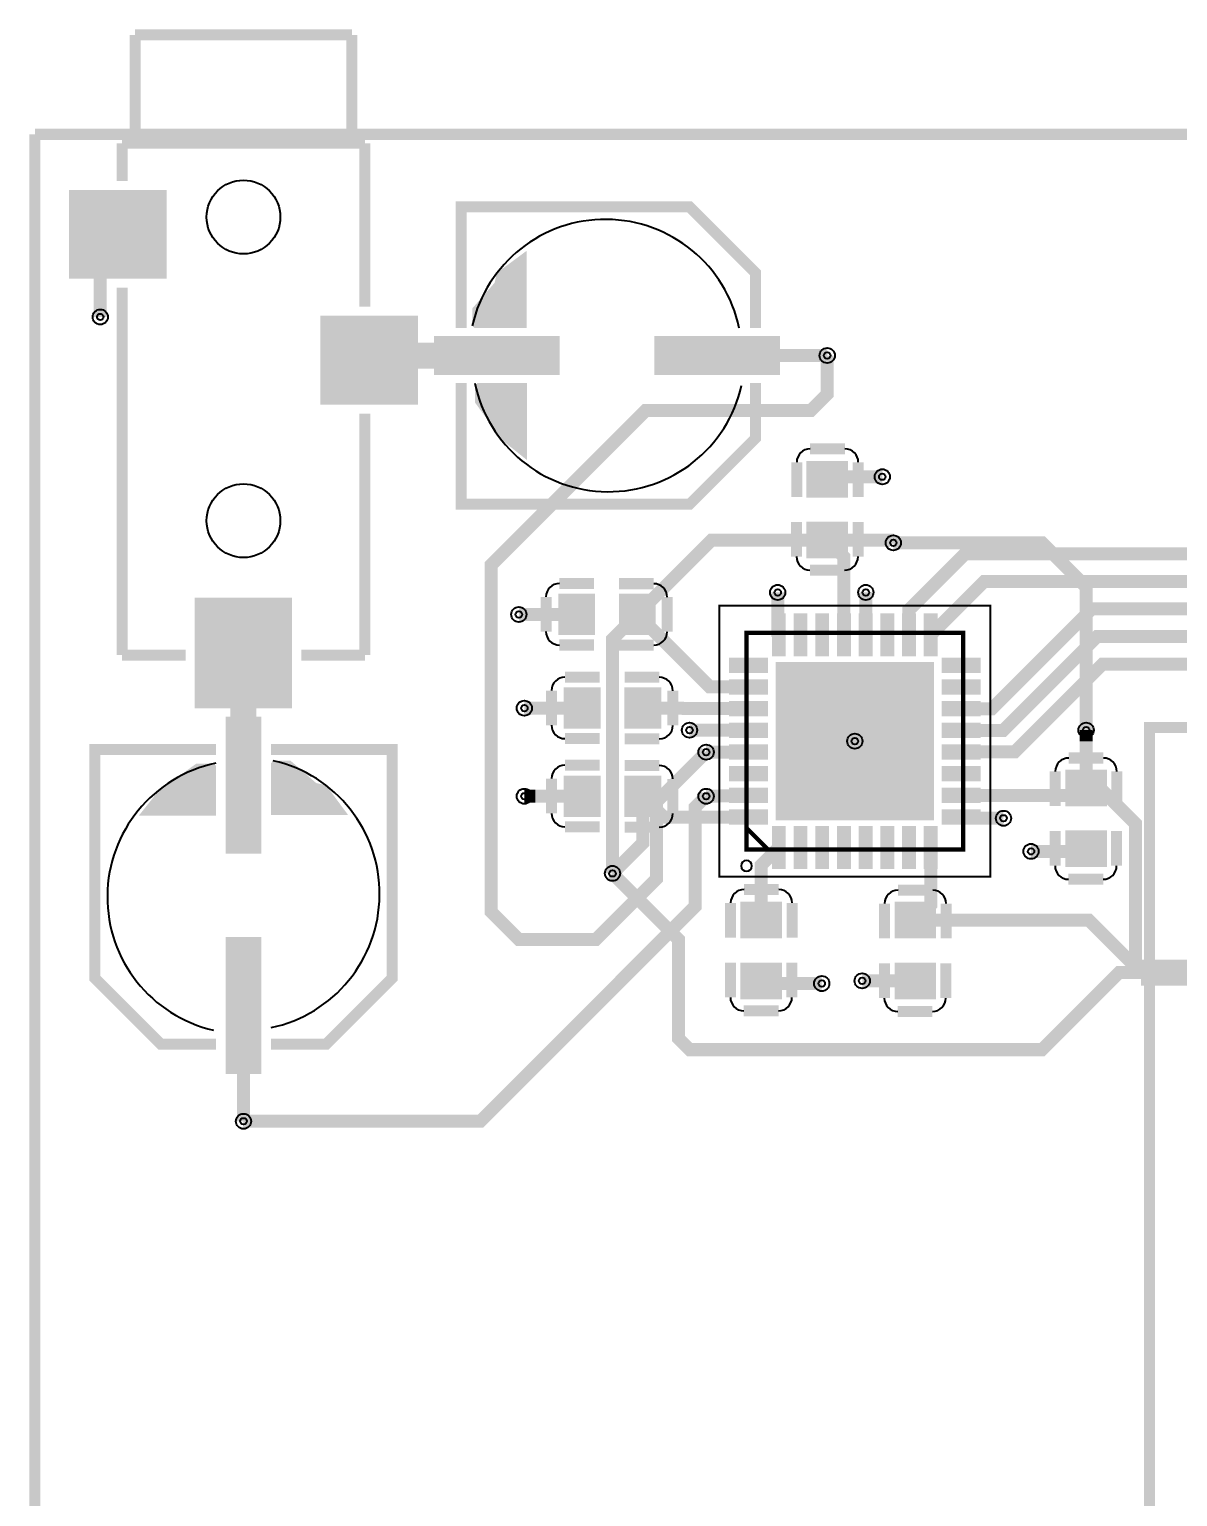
# Model space of a CAD drawing. Header units: millimetres. Extents: x 7 to 107, y -6 to 102.
# Drawn here: x 6.87 to 33.35, y 62.59 to 96.42 of the extents above; entities that cross this region are included whole.
import ezdxf

# ---------------------------------------------------------------- set-up
doc = ezdxf.new("R2010")
doc.units = ezdxf.units.MM
for name, color, linetype, true_color in [('BoardOutLine', 7, 'Continuous', 0xff00ff), ('BottomLayer', 7, 'Continuous', 0x0000ff), ('BottomSilkLayer', 7, 'Continuous', 0x66cc33), ('Document', 7, 'Continuous', 0xffffff), ('Hole', 7, 'Continuous', 0x222222), ('Multi-Layer', 7, 'Continuous', 0xc0c0c0), ('TopLayer', 7, 'Continuous', 0xff0000), ('TopPasteMaskLayer', 7, 'Continuous', 0x808080), ('TopSilkLayer', 7, 'Continuous', 0xffcc00), ('TopSolderMaskLayer', 7, 'Continuous', 0x800080)]:
    doc.layers.add(name, color=color, linetype=linetype, true_color=true_color)

msp = doc.modelspace()

# ---------------------------------------------------------------- hatches: boundary and pattern name
at = {"layer": 'TopLayer'}
for points in [[(10.011, 92.693), (10.011, 90.693), (7.811, 90.693), (7.811, 92.693)], [(15.811, 89.793), (15.811, 87.793), (13.611, 87.793), (13.611, 89.793)], [(16.253, 89.3), (19.053, 89.3), (19.053, 88.5), (16.253, 88.5)], [(21.333, 89.3), (24.133, 89.3), (24.133, 88.5), (21.333, 88.5)], [(25.723, 86.444), (25.723, 85.644), (24.823, 85.644), (24.823, 86.444)], [(25.723, 85.044), (25.723, 84.244), (24.823, 84.244), (24.823, 85.044)], [(12.911, 83.293), (12.911, 80.793), (10.711, 80.793), (10.711, 83.293)], [(19.093, 83.381), (19.893, 83.381), (19.893, 82.481), (19.093, 82.481)], [(20.493, 83.381), (21.293, 83.381), (21.293, 82.481), (20.493, 82.481)], [(24.008, 82.035), (24.008, 82.885), (24.308, 82.885), (24.308, 82.035)], [(24.508, 82.035), (24.508, 82.885), (24.808, 82.885), (24.808, 82.035)], [(25.008, 82.035), (25.008, 82.885), (25.308, 82.885), (25.308, 82.035)], [(25.508, 82.035), (25.508, 82.885), (25.808, 82.885), (25.808, 82.035)], [(26.008, 82.035), (26.008, 82.885), (26.308, 82.885), (26.308, 82.035)], [(26.508, 82.035), (26.508, 82.885), (26.808, 82.885), (26.808, 82.035)], [(27.008, 82.035), (27.008, 82.885), (27.308, 82.885), (27.308, 82.035)], [(27.508, 82.035), (27.508, 82.885), (27.808, 82.885), (27.808, 82.035)], [(23.883, 81.61), (23.033, 81.61), (23.033, 81.91), (23.883, 81.91)], [(28.783, 81.61), (27.933, 81.61), (27.933, 81.91), (28.783, 81.91)], [(27.708, 78.21), (24.108, 78.21), (24.108, 81.81), (27.708, 81.81)], [(19.22, 81.222), (20.02, 81.222), (20.02, 80.322), (19.22, 80.322)], [(20.62, 81.222), (21.42, 81.222), (21.42, 80.322), (20.62, 80.322)], [(23.883, 81.11), (23.033, 81.11), (23.033, 81.41), (23.883, 81.41)], [(28.783, 81.11), (27.933, 81.11), (27.933, 81.41), (28.783, 81.41)], [(23.883, 80.61), (23.033, 80.61), (23.033, 80.91), (23.883, 80.91)], [(28.783, 80.61), (27.933, 80.61), (27.933, 80.91), (28.783, 80.91)], [(12.211, 80.394), (12.211, 77.594), (11.411, 77.594), (11.411, 80.394)], [(23.883, 80.11), (23.033, 80.11), (23.033, 80.41), (23.883, 80.41)], [(28.783, 80.11), (27.933, 80.11), (27.933, 80.41), (28.783, 80.41)], [(23.883, 79.61), (23.033, 79.61), (23.033, 79.91), (23.883, 79.91)], [(28.783, 79.61), (27.933, 79.61), (27.933, 79.91), (28.783, 79.91)], [(19.22, 79.19), (20.02, 79.19), (20.02, 78.29), (19.22, 78.29)], [(20.62, 79.19), (21.42, 79.19), (21.42, 78.29), (20.62, 78.29)], [(23.883, 79.11), (23.033, 79.11), (23.033, 79.41), (23.883, 79.41)], [(28.783, 79.11), (27.933, 79.11), (27.933, 79.41), (28.783, 79.41)], [(30.792, 78.532), (30.792, 79.332), (31.692, 79.332), (31.692, 78.532)], [(23.883, 78.61), (23.033, 78.61), (23.033, 78.91), (23.883, 78.91)], [(28.783, 78.61), (27.933, 78.61), (27.933, 78.91), (28.783, 78.91)], [(23.883, 78.11), (23.033, 78.11), (23.033, 78.41), (23.883, 78.41)], [(28.783, 78.11), (27.933, 78.11), (27.933, 78.41), (28.783, 78.41)], [(24.008, 77.135), (24.008, 77.985), (24.308, 77.985), (24.308, 77.135)], [(24.508, 77.135), (24.508, 77.985), (24.808, 77.985), (24.808, 77.135)], [(25.008, 77.135), (25.008, 77.985), (25.308, 77.985), (25.308, 77.135)], [(25.508, 77.135), (25.508, 77.985), (25.808, 77.985), (25.808, 77.135)], [(26.008, 77.135), (26.008, 77.985), (26.308, 77.985), (26.308, 77.135)], [(26.508, 77.135), (26.508, 77.985), (26.808, 77.985), (26.808, 77.135)], [(27.008, 77.135), (27.008, 77.985), (27.308, 77.985), (27.308, 77.135)], [(27.508, 77.135), (27.508, 77.985), (27.808, 77.985), (27.808, 77.135)], [(30.792, 77.132), (30.792, 77.932), (31.692, 77.932), (31.692, 77.132)], [(24.199, 76.284), (24.199, 75.484), (23.299, 75.484), (23.299, 76.284)], [(26.855, 75.484), (26.855, 76.284), (27.755, 76.284), (27.755, 75.484)], [(12.211, 75.314), (12.211, 72.514), (11.411, 72.514), (11.411, 75.314)], [(24.199, 74.884), (24.199, 74.084), (23.299, 74.084), (23.299, 74.884)], [(26.855, 74.084), (26.855, 74.884), (27.755, 74.884), (27.755, 74.084)]]:
    msp.add_hatch(color=256, dxfattribs=at).paths.add_polyline_path(points)
at = {"layer": 'TopPasteMaskLayer'}
for points in [[(10.011, 92.693), (10.011, 90.693), (7.811, 90.693), (7.811, 92.693)], [(15.811, 89.793), (15.811, 87.793), (13.611, 87.793), (13.611, 89.793)], [(16.253, 89.3), (19.053, 89.3), (19.053, 88.5), (16.253, 88.5)], [(21.333, 89.3), (24.133, 89.3), (24.133, 88.5), (21.333, 88.5)], [(25.723, 86.444), (25.723, 85.644), (24.823, 85.644), (24.823, 86.444)], [(25.723, 85.044), (25.723, 84.244), (24.823, 84.244), (24.823, 85.044)], [(12.911, 83.293), (12.911, 80.793), (10.711, 80.793), (10.711, 83.293)], [(19.093, 83.381), (19.893, 83.381), (19.893, 82.481), (19.093, 82.481)], [(20.493, 83.381), (21.293, 83.381), (21.293, 82.481), (20.493, 82.481)], [(24.008, 82.035), (24.008, 82.885), (24.308, 82.885), (24.308, 82.035)], [(24.508, 82.035), (24.508, 82.885), (24.808, 82.885), (24.808, 82.035)], [(25.008, 82.035), (25.008, 82.885), (25.308, 82.885), (25.308, 82.035)], [(25.508, 82.035), (25.508, 82.885), (25.808, 82.885), (25.808, 82.035)], [(26.008, 82.035), (26.008, 82.885), (26.308, 82.885), (26.308, 82.035)], [(26.508, 82.035), (26.508, 82.885), (26.808, 82.885), (26.808, 82.035)], [(27.008, 82.035), (27.008, 82.885), (27.308, 82.885), (27.308, 82.035)], [(27.508, 82.035), (27.508, 82.885), (27.808, 82.885), (27.808, 82.035)], [(23.883, 81.61), (23.033, 81.61), (23.033, 81.91), (23.883, 81.91)], [(28.783, 81.61), (27.933, 81.61), (27.933, 81.91), (28.783, 81.91)], [(27.708, 78.21), (24.108, 78.21), (24.108, 81.81), (27.708, 81.81)], [(19.22, 81.222), (20.02, 81.222), (20.02, 80.322), (19.22, 80.322)], [(20.62, 81.222), (21.42, 81.222), (21.42, 80.322), (20.62, 80.322)], [(23.883, 81.11), (23.033, 81.11), (23.033, 81.41), (23.883, 81.41)], [(28.783, 81.11), (27.933, 81.11), (27.933, 81.41), (28.783, 81.41)], [(23.883, 80.61), (23.033, 80.61), (23.033, 80.91), (23.883, 80.91)], [(28.783, 80.61), (27.933, 80.61), (27.933, 80.91), (28.783, 80.91)], [(12.211, 80.394), (12.211, 77.594), (11.411, 77.594), (11.411, 80.394)], [(23.883, 80.11), (23.033, 80.11), (23.033, 80.41), (23.883, 80.41)], [(28.783, 80.11), (27.933, 80.11), (27.933, 80.41), (28.783, 80.41)], [(23.883, 79.61), (23.033, 79.61), (23.033, 79.91), (23.883, 79.91)], [(28.783, 79.61), (27.933, 79.61), (27.933, 79.91), (28.783, 79.91)], [(19.22, 79.19), (20.02, 79.19), (20.02, 78.29), (19.22, 78.29)], [(20.62, 79.19), (21.42, 79.19), (21.42, 78.29), (20.62, 78.29)], [(23.883, 79.11), (23.033, 79.11), (23.033, 79.41), (23.883, 79.41)], [(28.783, 79.11), (27.933, 79.11), (27.933, 79.41), (28.783, 79.41)], [(30.792, 78.532), (30.792, 79.332), (31.692, 79.332), (31.692, 78.532)], [(23.883, 78.61), (23.033, 78.61), (23.033, 78.91), (23.883, 78.91)], [(28.783, 78.61), (27.933, 78.61), (27.933, 78.91), (28.783, 78.91)], [(23.883, 78.11), (23.033, 78.11), (23.033, 78.41), (23.883, 78.41)], [(28.783, 78.11), (27.933, 78.11), (27.933, 78.41), (28.783, 78.41)], [(24.008, 77.135), (24.008, 77.985), (24.308, 77.985), (24.308, 77.135)], [(24.508, 77.135), (24.508, 77.985), (24.808, 77.985), (24.808, 77.135)], [(25.008, 77.135), (25.008, 77.985), (25.308, 77.985), (25.308, 77.135)], [(25.508, 77.135), (25.508, 77.985), (25.808, 77.985), (25.808, 77.135)], [(26.008, 77.135), (26.008, 77.985), (26.308, 77.985), (26.308, 77.135)], [(26.508, 77.135), (26.508, 77.985), (26.808, 77.985), (26.808, 77.135)], [(27.008, 77.135), (27.008, 77.985), (27.308, 77.985), (27.308, 77.135)], [(27.508, 77.135), (27.508, 77.985), (27.808, 77.985), (27.808, 77.135)], [(30.792, 77.132), (30.792, 77.932), (31.692, 77.932), (31.692, 77.132)], [(24.199, 76.284), (24.199, 75.484), (23.299, 75.484), (23.299, 76.284)], [(26.855, 75.484), (26.855, 76.284), (27.755, 76.284), (27.755, 75.484)], [(12.211, 75.314), (12.211, 72.514), (11.411, 72.514), (11.411, 75.314)], [(24.199, 74.884), (24.199, 74.084), (23.299, 74.084), (23.299, 74.884)], [(26.855, 74.084), (26.855, 74.884), (27.755, 74.884), (27.755, 74.084)]]:
    msp.add_hatch(color=256, dxfattribs=at).paths.add_polyline_path(points)
at = {"layer": 'TopSilkLayer'}
for points in [[(18.339, 91.313), (18.339, 89.535), (17.142, 89.535), (17.087, 89.59), (17.087, 89.985), (17.602, 90.577), (17.653, 90.805)], [(18.353, 86.487), (18.353, 88.265), (17.207, 88.265), (17.152, 88.211), (17.152, 87.815), (17.653, 87.122), (17.718, 86.995)], [(9.398, 78.294), (11.176, 78.294), (11.176, 79.44), (11.122, 79.495), (10.726, 79.495), (10.033, 78.994), (9.906, 78.929)], [(14.224, 78.308), (12.446, 78.308), (12.446, 79.506), (12.5, 79.56), (12.896, 79.56), (13.487, 79.045), (13.716, 78.994)]]:
    msp.add_hatch(color=256, dxfattribs=at).paths.add_polyline_path(points)
at = {"layer": 'TopSolderMaskLayer'}
for points in [[(10.039, 92.716), (10.039, 90.67), (7.784, 90.67), (7.784, 92.716)], [(15.839, 89.816), (15.839, 87.77), (13.584, 87.77), (13.584, 89.816)], [(16.202, 89.351), (19.104, 89.351), (19.104, 88.449), (16.202, 88.449)], [(21.282, 89.351), (24.184, 89.351), (24.184, 88.449), (21.282, 88.449)], [(25.752, 86.467), (25.752, 85.622), (24.794, 85.622), (24.794, 86.467)], [(25.752, 85.067), (25.752, 84.222), (24.794, 84.222), (24.794, 85.067)], [(12.933, 83.322), (12.933, 80.765), (10.689, 80.765), (10.689, 83.322)], [(19.068, 83.407), (19.918, 83.407), (19.918, 82.456), (19.068, 82.456)], [(20.468, 83.407), (21.318, 83.407), (21.318, 82.456), (20.468, 82.456)], [(23.999, 81.963), (23.999, 82.957), (24.317, 82.957), (24.317, 81.963)], [(24.499, 81.963), (24.499, 82.957), (24.817, 82.957), (24.817, 81.963)], [(24.999, 81.963), (24.999, 82.957), (25.317, 82.957), (25.317, 81.963)], [(25.499, 81.963), (25.499, 82.957), (25.817, 82.957), (25.817, 81.963)], [(25.999, 81.963), (25.999, 82.957), (26.317, 82.957), (26.317, 81.963)], [(26.499, 81.963), (26.499, 82.957), (26.817, 82.957), (26.817, 81.963)], [(26.999, 81.963), (26.999, 82.957), (27.317, 82.957), (27.317, 81.963)], [(27.499, 81.963), (27.499, 82.957), (27.817, 82.957), (27.817, 81.963)], [(23.908, 81.585), (23.008, 81.585), (23.008, 81.936), (23.908, 81.936)], [(28.808, 81.585), (27.908, 81.585), (27.908, 81.936), (28.808, 81.936)], [(27.733, 78.185), (24.083, 78.185), (24.083, 81.836), (27.733, 81.836)], [(19.195, 81.248), (20.045, 81.248), (20.045, 80.297), (19.195, 80.297)], [(20.595, 81.248), (21.445, 81.248), (21.445, 80.297), (20.595, 80.297)], [(23.908, 81.085), (23.008, 81.085), (23.008, 81.435), (23.908, 81.435)], [(28.808, 81.085), (27.908, 81.085), (27.908, 81.435), (28.808, 81.435)], [(23.908, 80.585), (23.008, 80.585), (23.008, 80.936), (23.908, 80.936)], [(28.808, 80.585), (27.908, 80.585), (27.908, 80.936), (28.808, 80.936)], [(12.226, 80.572), (12.226, 77.416), (11.397, 77.416), (11.397, 80.572)], [(23.908, 80.085), (23.008, 80.085), (23.008, 80.435), (23.908, 80.435)], [(28.808, 80.085), (27.908, 80.085), (27.908, 80.435), (28.808, 80.435)], [(23.908, 79.585), (23.008, 79.585), (23.008, 79.936), (23.908, 79.936)], [(28.808, 79.585), (27.908, 79.585), (27.908, 79.936), (28.808, 79.936)], [(19.195, 79.216), (20.045, 79.216), (20.045, 78.265), (19.195, 78.265)], [(20.595, 79.216), (21.445, 79.216), (21.445, 78.265), (20.595, 78.265)], [(23.908, 79.085), (23.008, 79.085), (23.008, 79.435), (23.908, 79.435)], [(28.808, 79.085), (27.908, 79.085), (27.908, 79.435), (28.808, 79.435)], [(30.763, 78.51), (30.763, 79.355), (31.721, 79.355), (31.721, 78.51)], [(23.908, 78.585), (23.008, 78.585), (23.008, 78.936), (23.908, 78.936)], [(28.808, 78.585), (27.908, 78.585), (27.908, 78.936), (28.808, 78.936)], [(23.908, 78.085), (23.008, 78.085), (23.008, 78.435), (23.908, 78.435)], [(28.808, 78.085), (27.908, 78.085), (27.908, 78.435), (28.808, 78.435)], [(23.999, 77.063), (23.999, 78.057), (24.317, 78.057), (24.317, 77.063)], [(24.499, 77.063), (24.499, 78.057), (24.817, 78.057), (24.817, 77.063)], [(24.999, 77.063), (24.999, 78.057), (25.317, 78.057), (25.317, 77.063)], [(25.499, 77.063), (25.499, 78.057), (25.817, 78.057), (25.817, 77.063)], [(25.999, 77.063), (25.999, 78.057), (26.317, 78.057), (26.317, 77.063)], [(26.499, 77.063), (26.499, 78.057), (26.817, 78.057), (26.817, 77.063)], [(26.999, 77.063), (26.999, 78.057), (27.317, 78.057), (27.317, 77.063)], [(27.499, 77.063), (27.499, 78.057), (27.817, 78.057), (27.817, 77.063)], [(30.763, 77.11), (30.763, 77.955), (31.721, 77.955), (31.721, 77.11)], [(24.228, 76.307), (24.228, 75.462), (23.27, 75.462), (23.27, 76.307)], [(26.826, 75.462), (26.826, 76.307), (27.784, 76.307), (27.784, 75.462)], [(12.226, 75.492), (12.226, 72.336), (11.397, 72.336), (11.397, 75.492)], [(24.228, 74.907), (24.228, 74.062), (23.27, 74.062), (23.27, 74.907)], [(26.826, 74.062), (26.826, 74.907), (27.784, 74.907), (27.784, 74.062)]]:
    msp.add_hatch(color=256, dxfattribs=at).paths.add_polyline_path(points)

# ---------------------------------------------------------------- linework, layer by layer
at = {"layer": 'BoardOutLine', "const_width": 0.254}
for points in [[(7, -6), (7, 94)], [(7, 94), (107, 94)]]:
    msp.add_lwpolyline(points, dxfattribs=at)
at = {"layer": 'BottomLayer', "const_width": 0.3}
for points in [[(22.479, 79.756), (21.336, 78.613), (21.336, 76.835), (19.939, 75.438), (18.161, 75.438), (17.526, 76.073), (17.526, 84.074), (21.082, 87.63), (24.892, 87.63), (25.273, 88.011), (25.273, 88.9)], [(31.242, 80.264), (31.242, 83.566), (30.226, 84.582), (26.797, 84.582)], [(21.881, 83.919), (20.32, 82.358), (20.32, 76.962)], [(22.479, 78.74), (22.225, 78.486), (22.225, 76.2), (17.272, 71.247), (11.811, 71.247)]]:
    msp.add_lwpolyline(points, dxfattribs=at)
at = {"layer": 'BottomSilkLayer', "const_width": 0.254}
msp.add_lwpolyline([(53.404, 80.328), (32.703, 80.328), (32.703, 3.239), (53.404, 3.239), (53.404, 80.328)], close=True, dxfattribs=at)
at = {"layer": 'Document'}
for points, const_width in [([(22.783, 76.885), (22.783, 83.135), (29.033, 83.135), (29.033, 76.885), (22.783, 76.885)], 0.05), ([(23.408, 77.51), (23.408, 82.51), (28.408, 82.51), (28.408, 77.51), (23.408, 77.51)], 0.1)]:
    msp.add_lwpolyline(points, close=True, dxfattribs=dict(at, const_width=const_width))
at = {"layer": 'Document', "const_width": 0.1}
msp.add_lwpolyline([(23.908, 77.51), (23.408, 78.01)], dxfattribs=at)
at = {"layer": 'Document'}
msp.add_arc((23.411, 77.135), 0.125, 91.2229, 88.7771, dxfattribs=at)
at = {"layer": 'Hole'}
for centre in [(8.509, 89.789), (25.273, 88.9), (26.543, 86.106), (26.797, 84.582), (24.13, 83.439), (26.162, 83.439), (18.161, 82.931), (18.288, 80.772), (22.098, 80.264), (31.242, 80.264), (22.479, 79.756), (25.908, 80.01), (18.288, 78.74), (22.479, 78.74), (29.337, 78.232), (29.972, 77.47), (20.32, 76.962), (25.146, 74.422), (26.08, 74.484), (11.811, 71.247)]:
    msp.add_circle(centre, 0.075, dxfattribs=at)
at = {"layer": 'Multi-Layer'}
for centre, radius in [((11.811, 92.093), 0.85), ((8.509, 89.789), 0.175), ((25.273, 88.9), 0.175), ((26.543, 86.106), 0.175), ((11.811, 85.093), 0.85), ((26.797, 84.582), 0.175), ((24.13, 83.439), 0.175), ((26.162, 83.439), 0.175), ((18.161, 82.931), 0.175), ((18.288, 80.772), 0.175), ((22.098, 80.264), 0.175), ((25.908, 80.01), 0.175), ((31.242, 80.264), 0.175), ((22.479, 79.756), 0.175), ((18.288, 78.74), 0.175), ((22.479, 78.74), 0.175), ((29.337, 78.232), 0.175), ((29.972, 77.47), 0.175), ((20.32, 76.962), 0.175), ((25.146, 74.422), 0.175), ((26.08, 74.484), 0.175), ((11.811, 71.247), 0.175)]:
    msp.add_circle(centre, radius, dxfattribs=at)
at = {"layer": 'TopLayer'}
for points, const_width in [([(8.911, 91.693), (8.509, 91.291), (8.509, 89.789)], 0.3), ([(14.711, 88.793), (14.818, 88.9), (17.653, 88.9)], 0.6), ([(25.273, 88.9), (22.733, 88.9)], 0.3), ([(25.273, 86.044), (25.335, 86.106), (26.543, 86.106)], 0.3), ([(25.273, 84.644), (22.606, 84.644), (21.881, 83.919)], 0.3), ([(25.658, 82.46), (25.658, 84.259), (25.273, 84.644)], 0.3), ([(26.797, 84.582), (26.735, 84.644), (25.273, 84.644)], 0.3), ([(27.158, 82.461), (27.158, 83.038), (28.448, 84.328), (47.879, 84.328)], 0.3), ([(21.881, 83.919), (20.893, 82.931)], 0.3), ([(24.158, 82.46), (24.13, 82.488), (24.13, 83.439)], 0.3), ([(26.157, 82.461), (26.162, 83.439)], 0.3), ([(27.658, 82.46), (28.891, 83.693), (47.879, 83.693)], 0.3), ([(19.493, 82.931), (18.161, 82.931)], 0.3), ([(23.458, 81.26), (22.564, 81.26), (20.893, 82.931)], 0.3), ([(28.359, 80.759), (29.07, 80.759), (31.369, 83.058), (47.879, 83.058)], 0.3), ([(28.359, 80.259), (29.332, 80.259), (31.496, 82.423), (47.879, 82.423)], 0.3), ([(11.811, 82.043), (11.811, 78.994)], 0.6), ([(28.359, 79.761), (29.596, 79.761), (31.623, 81.788), (47.879, 81.788)], 0.3), ([(19.62, 80.772), (18.288, 80.772)], 0.3), ([(23.457, 80.759), (21.021, 80.772)], 0.3), ([(23.458, 80.26), (23.454, 80.264), (22.098, 80.264)], 0.3), ([(31.242, 80.01), (31.242, 80.264)], 0.3), ([(23.457, 79.761), (22.479, 79.756)], 0.3), ([(31.242, 78.932), (31.242, 80.01)], 0.3), ([(18.542, 78.74), (18.288, 78.74)], 0.3), ([(19.62, 78.74), (18.542, 78.74)], 0.3), ([(20.32, 76.962), (21.02, 77.662), (21.02, 78.74)], 0.3), ([(23.458, 78.26), (21.5, 78.26), (21.02, 78.74)], 0.3), ([(23.457, 78.76), (22.479, 78.74)], 0.3), ([(28.358, 78.76), (31.07, 78.76), (31.242, 78.932)], 0.3), ([(32.512, 74.676), (32.385, 74.803), (32.385, 78.105), (31.558, 78.932), (31.242, 78.932)], 0.3), ([(28.358, 78.26), (28.386, 78.232), (29.337, 78.232)], 0.3), ([(24.158, 77.56), (23.749, 77.151), (23.749, 75.884)], 0.3), ([(27.658, 77.56), (27.658, 76.237), (27.305, 75.884)], 0.3), ([(31.242, 77.532), (31.18, 77.47), (29.972, 77.47)], 0.3), ([(20.32, 76.962), (21.844, 75.438), (21.844, 73.152), (22.098, 72.898), (30.226, 72.898), (32.004, 74.676), (32.512, 74.676)], 0.3), ([(32.512, 74.676), (31.304, 75.884), (27.305, 75.884)], 0.3), ([(53.848, 75.487), (53.037, 74.676), (32.512, 74.676)], 0.6), ([(23.749, 74.484), (23.811, 74.422), (25.146, 74.422)], 0.3), ([(26.08, 74.484), (27.305, 74.484)], 0.3), ([(11.811, 71.247), (11.811, 73.914)], 0.3)]:
    msp.add_lwpolyline(points, dxfattribs=dict(at, const_width=const_width))
at = {"layer": 'TopSilkLayer', "const_width": 0.254}
for points in [[(9.311, 96.293), (9.311, 93.793)], [(14.311, 96.293), (9.311, 96.293)], [(14.311, 93.793), (14.311, 96.293)], [(9.011, 93.793), (9.011, 92.924)], [(14.611, 93.793), (9.011, 93.793)], [(14.611, 93.793), (14.611, 90.024)], [(16.828, 89.535), (16.828, 92.329), (22.098, 92.329), (23.622, 90.805), (23.622, 89.535)], [(9.011, 90.462), (9.011, 81.993)], [(16.828, 88.265), (16.828, 85.471), (22.098, 85.471), (23.622, 86.995), (23.622, 88.265)], [(14.611, 87.562), (14.611, 81.993)], [(25.679, 86.75), (24.879, 86.75)], [(24.569, 85.64), (24.569, 86.44)], [(25.988, 85.64), (25.988, 86.44)], [(24.563, 85.064), (24.563, 84.264)], [(25.983, 85.064), (25.983, 84.264)], [(25.673, 83.954), (24.873, 83.954)], [(19.897, 83.647), (19.097, 83.647)], [(20.473, 83.641), (21.273, 83.641)], [(18.788, 83.337), (18.788, 82.537)], [(21.583, 83.331), (21.583, 82.531)], [(19.897, 82.227), (19.097, 82.227)], [(20.473, 82.221), (21.273, 82.221)], [(10.48, 81.993), (9.011, 81.993)], [(14.611, 81.993), (13.142, 81.993)], [(20.024, 81.488), (19.224, 81.488)], [(20.6, 81.482), (21.4, 81.482)], [(18.915, 81.178), (18.915, 80.378)], [(21.71, 81.172), (21.71, 80.372)], [(20.024, 80.068), (19.224, 80.068)], [(20.6, 80.062), (21.4, 80.062)], [(11.176, 79.82), (8.382, 79.82), (8.382, 74.549), (9.906, 73.025), (11.176, 73.025)], [(12.446, 79.82), (15.24, 79.82), (15.24, 74.549), (13.716, 73.025), (12.446, 73.025)], [(20.024, 79.456), (19.224, 79.456)], [(20.6, 79.45), (21.4, 79.45)], [(30.842, 79.622), (31.642, 79.622)], [(18.915, 79.146), (18.915, 78.346)], [(21.71, 79.14), (21.71, 78.34)], [(30.532, 78.512), (30.532, 79.312)], [(31.952, 78.512), (31.952, 79.312)], [(20.024, 78.036), (19.224, 78.036)], [(20.6, 78.03), (21.4, 78.03)], [(30.527, 77.937), (30.527, 77.137)], [(31.946, 77.937), (31.946, 77.137)], [(30.836, 76.827), (31.636, 76.827)], [(24.155, 76.59), (23.355, 76.59)], [(26.905, 76.574), (27.705, 76.574)], [(23.045, 75.48), (23.045, 76.28)], [(24.464, 75.48), (24.464, 76.28)], [(26.595, 75.464), (26.595, 76.264)], [(28.015, 75.464), (28.015, 76.264)], [(23.039, 74.904), (23.039, 74.104)], [(24.459, 74.904), (24.459, 74.104)], [(26.59, 74.889), (26.59, 74.089)], [(28.009, 74.889), (28.009, 74.089)], [(24.149, 73.794), (23.349, 73.794)], [(26.899, 73.779), (27.699, 73.779)]]:
    msp.add_lwpolyline(points, dxfattribs=at)
at = {"layer": 'TopSilkLayer'}
for centre, radius, start, end in [((20.158, 88.889), 3.15, 11.8347, 167.1722), ((20.228, 88.911), 3.15, 191.8347, 347.1722), ((24.879, 86.44), 0.31, 90, 180), ((25.679, 86.44), 0.31, 0, 90), ((24.873, 84.264), 0.31, 180, 270), ((25.673, 84.264), 0.31, 270, 0), ((19.097, 83.337), 0.31, 90, 180), ((21.273, 83.331), 0.31, 359.9953, 90), ((19.097, 82.537), 0.31, 179.9953, 270), ((21.273, 82.531), 0.31, 270, 0), ((19.224, 81.178), 0.31, 90, 180), ((21.4, 81.172), 0.31, 359.9953, 90), ((19.224, 80.378), 0.31, 179.9953, 270), ((21.4, 80.372), 0.31, 270, 0), ((11.822, 76.419), 3.15, 101.8347, 257.1722), ((11.8, 76.489), 3.15, 281.8347, 77.1722), ((30.842, 79.312), 0.31, 90, 180), ((31.642, 79.312), 0.31, 0, 90), ((19.224, 79.146), 0.31, 90, 180), ((21.4, 79.14), 0.31, 359.9953, 90), ((19.224, 78.346), 0.31, 179.9953, 270), ((21.4, 78.34), 0.31, 270, 0), ((30.836, 77.136), 0.31, 180, 270), ((31.636, 77.136), 0.31, 270, 0), ((23.355, 76.28), 0.31, 90, 180), ((24.155, 76.28), 0.31, 0, 90), ((26.905, 76.264), 0.31, 90, 180), ((27.705, 76.264), 0.31, 0, 90), ((23.349, 74.104), 0.31, 180, 270), ((24.149, 74.104), 0.31, 270, 0), ((26.899, 74.088), 0.31, 180, 270), ((27.699, 74.088), 0.31, 270, 0)]:
    msp.add_arc(centre, radius, start, end, dxfattribs=at)

doc.saveas('drawing.dxf')
